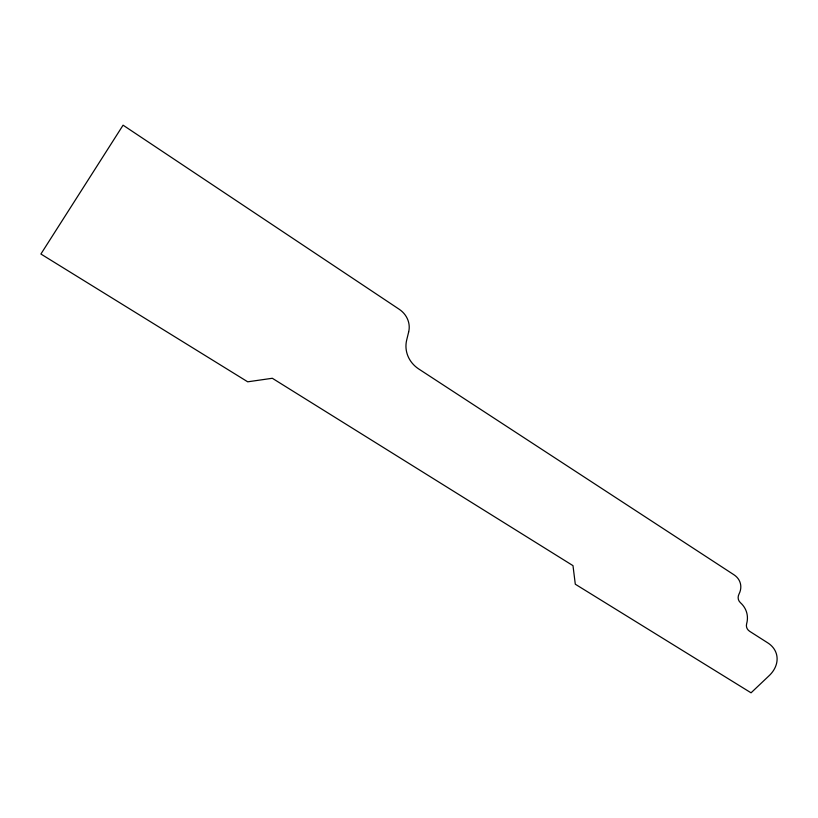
<?xml version="1.0" encoding="UTF-8"?>
<svg xmlns="http://www.w3.org/2000/svg" width="818" height="818" viewBox="0 0 818 818"><rect width="100%" height="100%" fill="white"/><g stroke="black" fill="none" stroke-linecap="round" stroke-linejoin="round"><path stroke-width="1.23" d="M408.652 331.985L406.689 340.022A31.156 28.323 -1.6 0 0 418.366 368.734L733.94 574.768A21.421 17.086 -15.7 0 1 739.022 594.042A10.685 8.446 -16.6 0 0 740.464 602.743A31.759 25.021 -14.8 0 1 746.65 623.694A10.552 8.231 -16.2 0 0 749.717 631.353L767.959 642.989A29.837 22.976 -15 0 1 768.746 676.057L751.057 692.815L575.299 584.216L572.989 565.647L272.322 378.274L247.711 381.812L40.9 254.02L123.078 125.185L399.184 309.255A24.008 21.933 4.4 0 1 408.652 331.985"/></g></svg>
